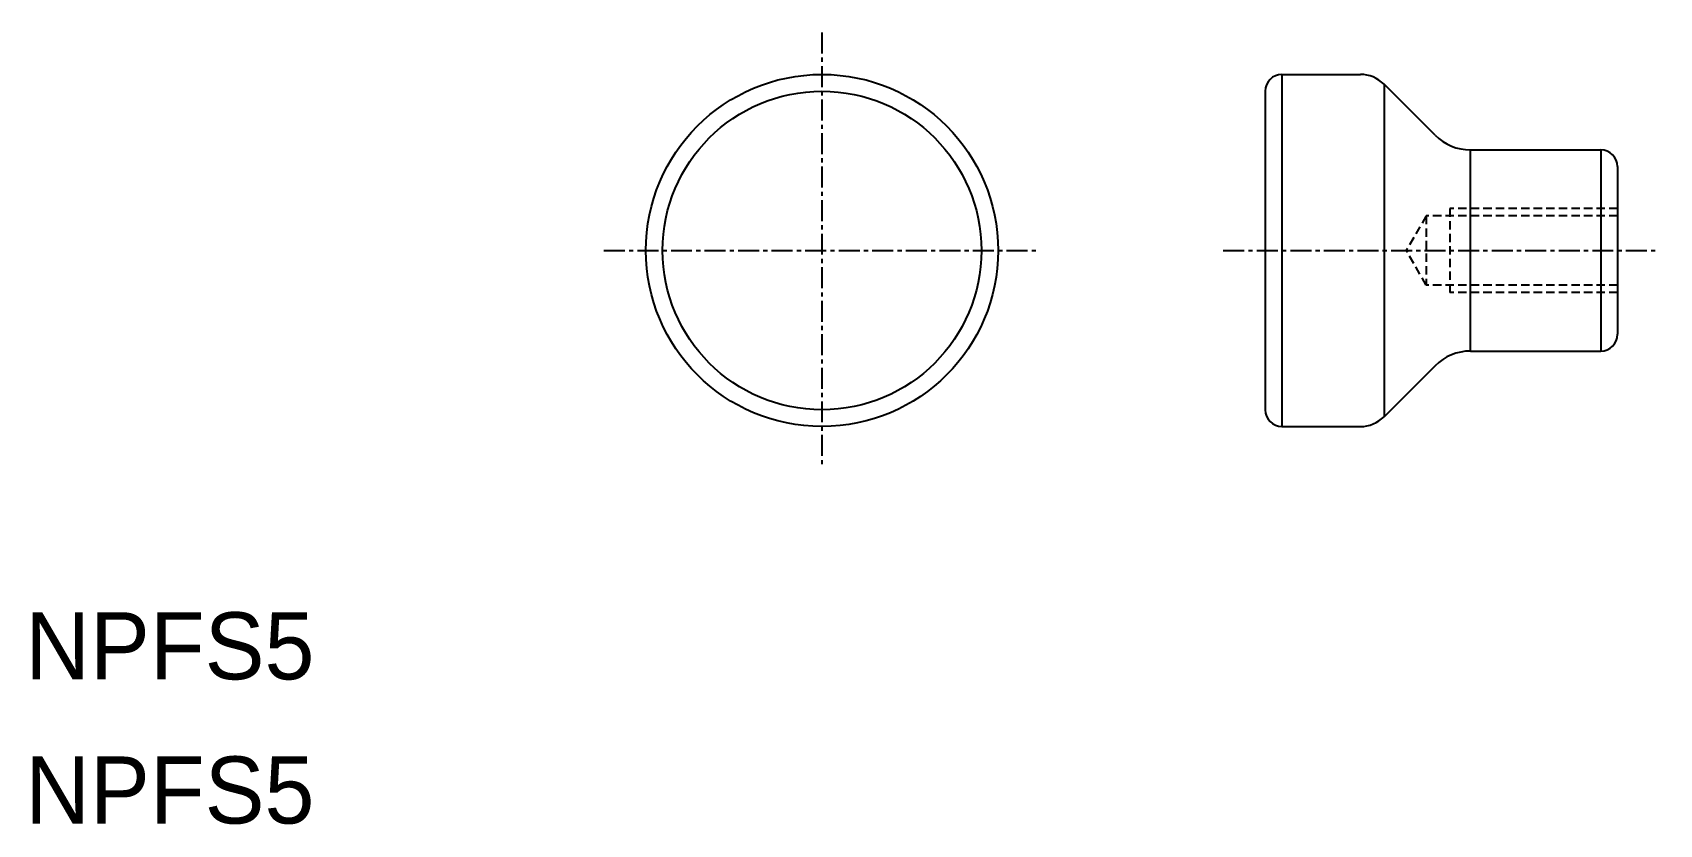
# Model space of a CAD drawing. Extents: x 0.4 to 97.4, y -0.1 to 47.2.
import ezdxf

# ---------------------------------------------------------------- set-up
doc = ezdxf.new("R2010")
doc.units = 0
doc.linetypes.add('CENTER', pattern=[2, 1.25, -0.25, 0.25, -0.25])
doc.linetypes.add('DASHED', pattern=[0.75, 0.5, -0.25])
doc.layers.get('0').update_dxf_attribs({"linetype": 'CONTINUOUS'})
doc.layers.add('CENTER', color=1, linetype='CENTER')

msp = doc.modelspace()

# ---------------------------------------------------------------- linework, layer by layer
at = {"color": 7, "linetype": 'CONTINUOUS'}
for p, q in [((74.917, 44.68), (79.589, 44.68)), ((74.917, 44.68), (74.917, 23.68)), ((73.917, 43.68), (73.917, 24.68)), ((84.039, 41.058), (81.003, 44.094)), ((81.003, 44.094), (81.003, 24.266)), ((86.16, 40.18), (93.917, 40.18)), ((86.16, 28.18), (86.16, 40.18)), ((93.917, 40.18), (93.917, 28.18)), ((94.917, 39.18), (94.917, 29.18)), ((86.16, 28.18), (93.917, 28.18)), ((84.039, 27.301), (81.003, 24.266)), ((74.917, 23.68), (79.589, 23.68))]:
    msp.add_line(p, q, dxfattribs=at)
at = {"color": 3, "linetype": 'DASHED'}
for p, q in [((83.517, 36.247), (82.324, 34.18)), ((83.517, 36.247), (83.517, 32.113)), ((94.917, 36.247), (83.517, 36.247)), ((94.917, 36.68), (84.917, 36.68)), ((84.917, 36.68), (84.917, 31.68)), ((83.517, 32.113), (82.324, 34.18)), ((94.917, 32.113), (83.517, 32.113)), ((94.917, 31.68), (84.917, 31.68))]:
    msp.add_line(p, q, dxfattribs=at)
at = {"color": 7, "linetype": 'CONTINUOUS'}
for radius in [10.5, 9.5]:
    msp.add_circle((47.497, 34.18), radius, dxfattribs=at)
for centre, radius, start, end in [((74.917, 43.68), 1, 90, 180), ((79.589, 42.68), 2, 45, 90), ((86.16, 43.18), 3, 225, 270), ((93.917, 39.18), 1, 360, 90), ((93.917, 29.18), 1, 270, 360), ((86.16, 25.18), 3, 90, 135), ((74.917, 24.68), 1, 180, 270), ((79.589, 25.68), 2, 270, 315)]:
    msp.add_arc(centre, radius, start, end, dxfattribs=at)
at = {"layer": 'CENTER', "color": 1, "linetype": 'CENTER'}
for p, q in [((47.497, 47.18), (47.497, 21.18)), ((34.497, 34.18), (60.497, 34.18)), ((71.417, 34.18), (97.417, 34.18))]:
    msp.add_line(p, q, dxfattribs=at)

# ---------------------------------------------------------------- texts
at = {"color": 7, "linetype": 'CONTINUOUS'}
for p in [(0, 8.599), (0, 0)]:
    msp.add_text('NPFS5', height=4, dxfattribs=at).set_placement(p)

doc.saveas('drawing.dxf')
